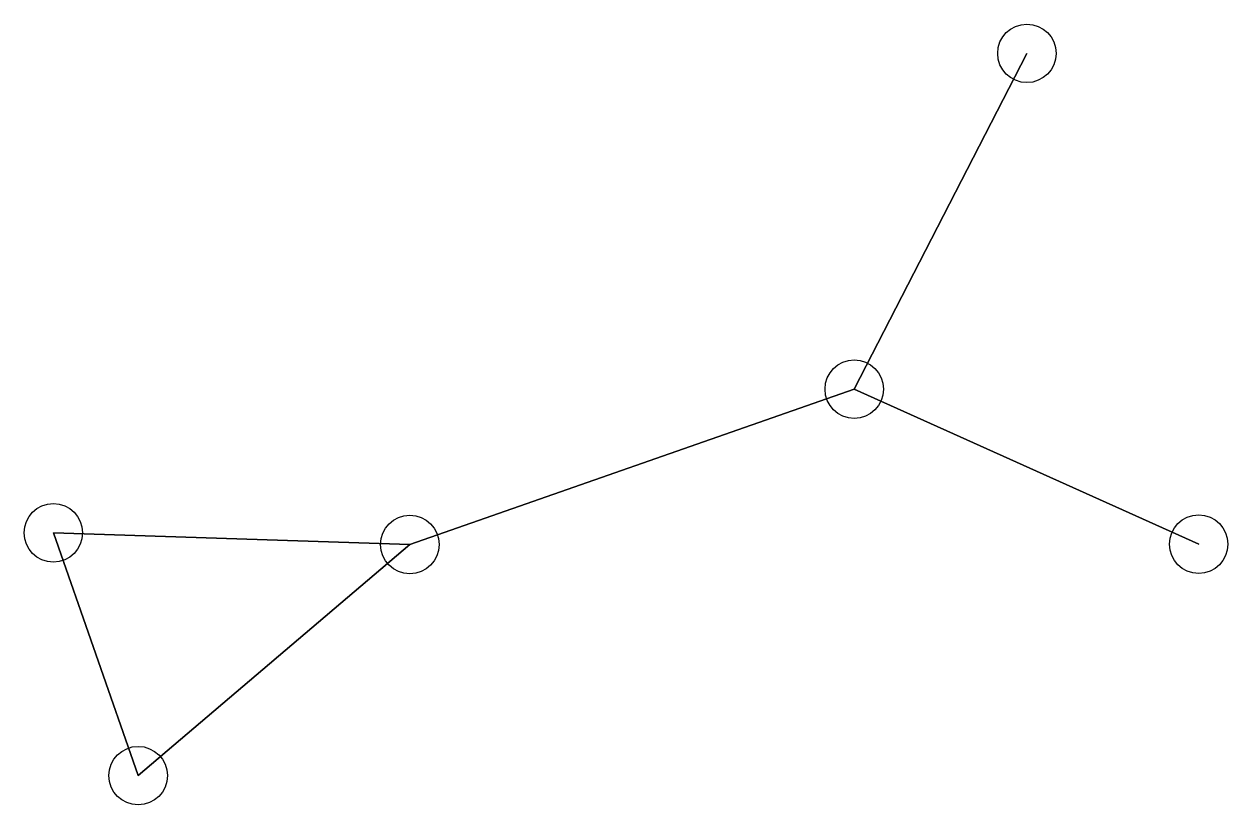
# Model space of a CAD drawing. Header units: metres. Extents: x -1.01 to 1.05, y -0.57 to 0.77.
import ezdxf

# ---------------------------------------------------------------- set-up
doc = ezdxf.new("R2010")
doc.units = ezdxf.units.M
doc.layers.add('Edges', color=7, linetype='Continuous')
doc.layers.add('Nodes', color=7, linetype='Continuous')

msp = doc.modelspace()

# ---------------------------------------------------------------- linework, layer by layer
at = {"layer": 'Edges'}
for p, q in [((0.4114, 0.1437), (0.7065, 0.7176)), ((0.7065, 0.7176), (0.4114, 0.1437)), ((-0.3481, -0.1217), (0.4114, 0.1437)), ((0.4114, 0.1437), (-0.3481, -0.1217)), ((0.4114, 0.1437), (1, -0.1212)), ((1, -0.1212), (0.4114, 0.1437)), ((-0.9574, -0.1017), (-0.8124, -0.5167)), ((-0.9574, -0.1017), (-0.3481, -0.1217)), ((-0.8124, -0.5167), (-0.9574, -0.1017)), ((-0.3481, -0.1217), (-0.9574, -0.1017)), ((-0.8124, -0.5167), (-0.3481, -0.1217)), ((-0.3481, -0.1217), (-0.8124, -0.5167))]:
    msp.add_line(p, q, dxfattribs=at)
at = {"layer": 'Nodes'}
for centre in [(0.7065, 0.7176), (0.4114, 0.1437), (-0.9574, -0.1017), (-0.3481, -0.1217), (1, -0.1212), (-0.8124, -0.5167)]:
    msp.add_circle(centre, 0.05, dxfattribs=at)

doc.saveas('drawing.dxf')
